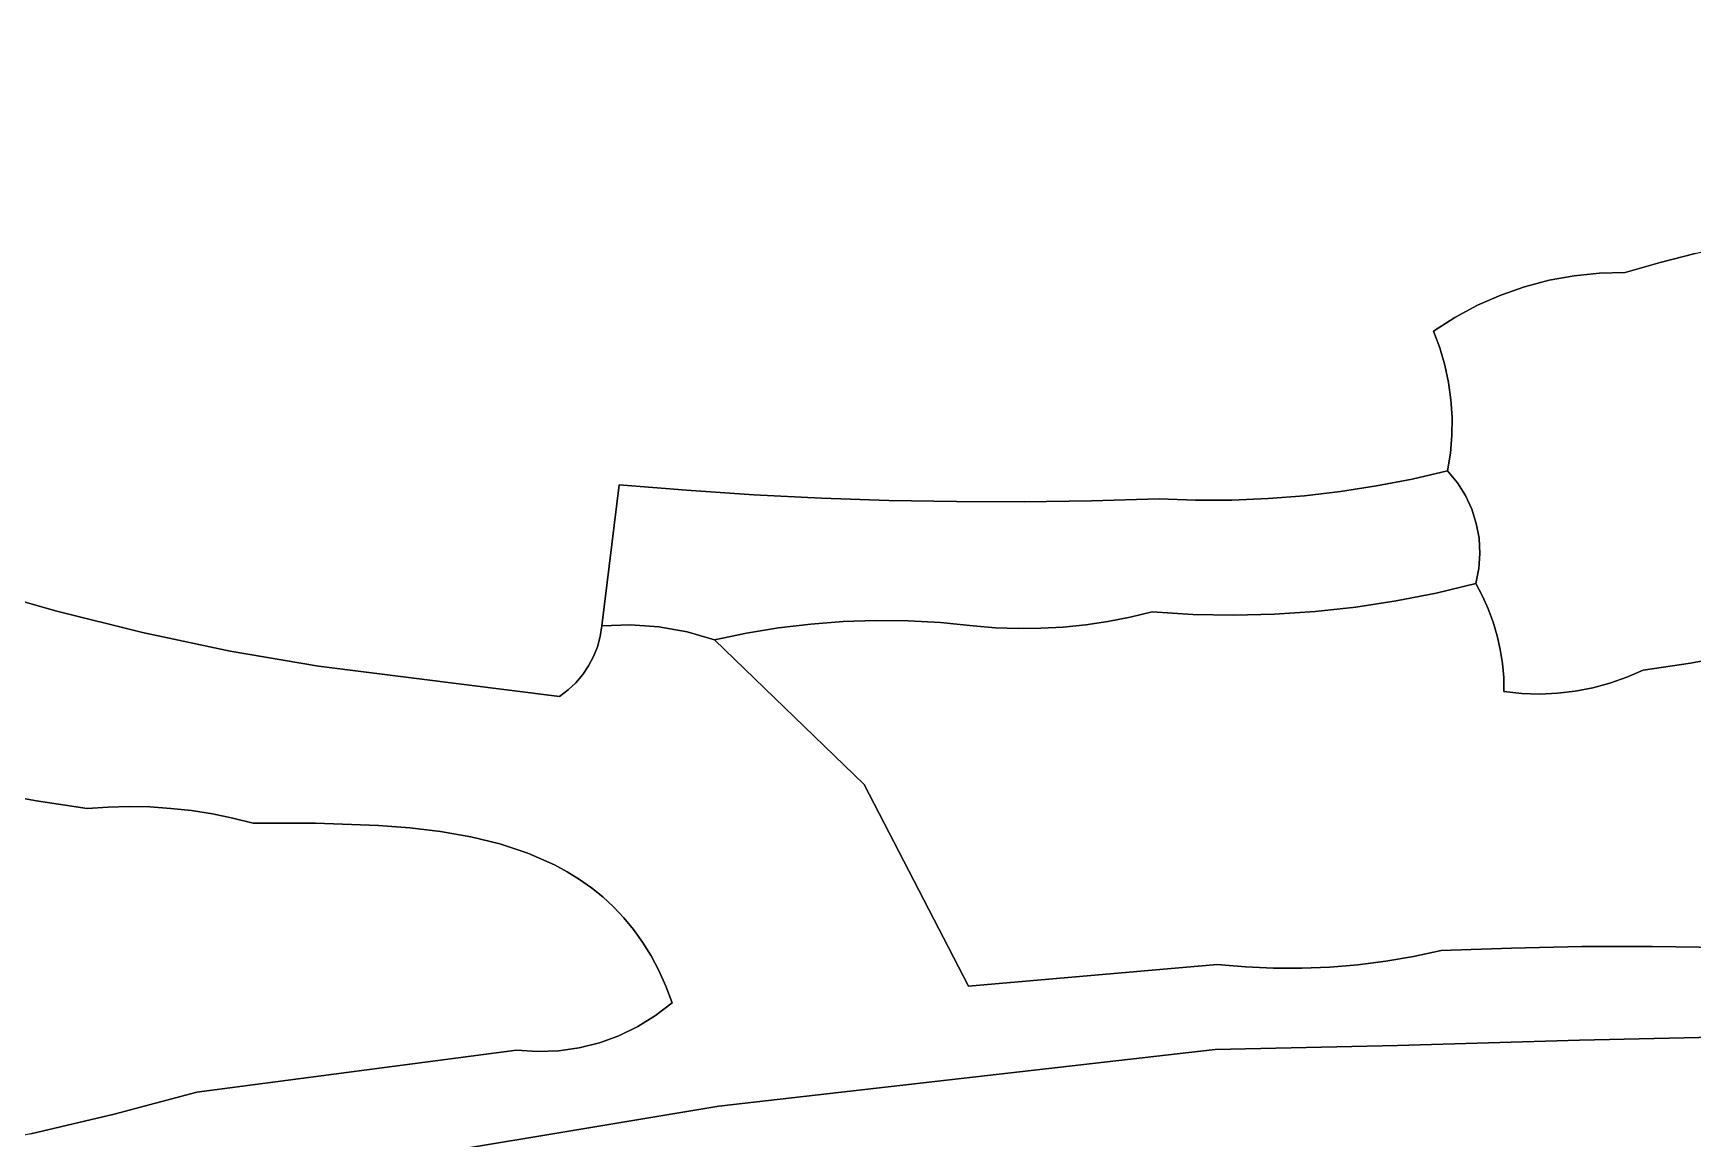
# Model space of a CAD drawing. Header units: inches. Extents: x 37.5 to 70.3, y 17.4 to 61.6.
# Drawn here: x 52.208 to 56.033, y 33.788 to 36.337 of the extents above; entities that cross this region are included whole.
import ezdxf

# ---------------------------------------------------------------- set-up
doc = ezdxf.new("R2010")
doc.units = ezdxf.units.IN
doc.layers.add('SURFACES_FOR_SKETCHUP', color=7, linetype='Continuous')

msp = doc.modelspace()

# ---------------------------------------------------------------- linework, layer by layer
at = {"layer": 'SURFACES_FOR_SKETCHUP'}
for points, invisible_edges in [([(51.0241, 36.2412), (53.3885, 37.4761), (50.9742, 36.3449)], 3), ([(51.0705, 36.1358), (53.3885, 37.4761), (51.0241, 36.2412)], 3), ([(51.0705, 36.1358), (51.1133, 36.029), (53.3885, 37.4761)], 10), ([(51.1133, 36.029), (51.1525, 35.9206), (53.3885, 37.4761)], 10), ([(53.7459, 36.9621), (53.3885, 37.4761), (51.1525, 35.9206)], 11), ([(55.5902, 36.8551), (56.1205, 35.8482), (56.1282, 37.038)], 11), ([(52.0614, 35.062), (53.7459, 36.9621), (51.1525, 35.9206)], 11), ([(52.2595, 35.005), (53.7459, 36.9621), (52.0614, 35.062)], 3), ([(53.5585, 35.2955), (53.7459, 36.9621), (52.2595, 35.005)], 11), ([(53.7702, 36.9448), (53.7459, 36.9621), (53.5585, 35.2955)], 10), ([(53.7954, 36.9295), (53.7702, 36.9448), (53.5585, 35.2955)], 10), ([(53.8214, 36.9161), (53.7954, 36.9295), (53.5585, 35.2955)], 10), ([(53.8481, 36.9045), (53.8214, 36.9161), (53.5585, 35.2955)], 10), ([(53.8754, 36.8949), (53.8481, 36.9045), (53.5585, 35.2955)], 10), ([(53.8754, 36.8949), (53.5585, 35.2955), (53.9033, 36.8872)], 3), ([(53.7137, 35.283), (53.9033, 36.8872), (53.5585, 35.2955)], 3), ([(53.9033, 36.8872), (53.7137, 35.283), (53.9315, 36.8815)], 3), ([(53.9315, 36.8815), (53.7137, 35.283), (53.96, 36.8777)], 3), ([(53.8691, 35.2729), (53.96, 36.8777), (53.7137, 35.283)], 3), ([(53.96, 36.8777), (53.8691, 35.2729), (53.9888, 36.8759)], 3), ([(54.0247, 35.2652), (53.9888, 36.8759), (53.8691, 35.2729)], 3), ([(53.9888, 36.8759), (54.0247, 35.2652), (54.0176, 36.876)], 3), ([(54.0176, 36.876), (54.0247, 35.2652), (54.0464, 36.8781)], 3), ([(54.1803, 35.2599), (54.0464, 36.8781), (54.0247, 35.2652)], 3), ([(54.0464, 36.8781), (54.1803, 35.2599), (54.0751, 36.8822)], 3), ([(54.0751, 36.8822), (54.1803, 35.2599), (54.1035, 36.8883)], 3), ([(54.336, 35.2571), (54.1035, 36.8883), (54.1803, 35.2599)], 3), ([(54.1035, 36.8883), (54.336, 35.2571), (54.7856, 36.7662)], 11), ([(55.5343, 36.8626), (54.9564, 36.7942), (55.5367, 35.7095)], 11), ([(55.5903, 35.733), (55.5343, 36.8626), (55.5367, 35.7095)], 3), ([(55.5343, 36.8626), (55.5903, 35.733), (55.5615, 36.8562)], 3), ([(55.5615, 36.8562), (55.7019, 35.7672), (55.5902, 36.8551)], 3), ([(55.7019, 35.7672), (55.5615, 36.8562), (55.6454, 35.7523)], 3), ([(55.6454, 35.7523), (55.5615, 36.8562), (55.5903, 35.733)], 3), ([(56.0388, 35.8291), (55.5902, 36.8551), (55.9576, 35.808)], 3), ([(55.9576, 35.808), (55.5902, 36.8551), (55.8179, 35.7835)], 11), ([(55.8179, 35.7835), (55.5902, 36.8551), (55.7595, 35.7776)], 3), ([(55.7595, 35.7776), (55.5902, 36.8551), (55.7019, 35.7672)], 3), ([(56.1205, 35.8482), (55.5902, 36.8551), (56.0388, 35.8291)], 3), ([(54.4917, 35.2566), (54.7856, 36.7662), (54.336, 35.2571)], 3), ([(54.4917, 35.2566), (54.6474, 35.2586), (54.7856, 36.7662)], 10), ([(54.6474, 35.2586), (54.8031, 35.263), (54.7856, 36.7662)], 10), ([(55.4355, 35.6498), (54.7856, 36.7662), (54.8031, 35.263)], 11), ([(54.7856, 36.7662), (55.4355, 35.6498), (54.8413, 36.7637)], 3), ([(54.8413, 36.7637), (55.4355, 35.6498), (54.8877, 36.767)], 3), ([(54.8877, 36.767), (55.4355, 35.6498), (54.9077, 36.7711)], 3), ([(54.9077, 36.7711), (55.4355, 35.6498), (54.9257, 36.7769)], 3), ([(54.9257, 36.7769), (55.485, 35.6817), (54.9419, 36.7846)], 3), ([(55.485, 35.6817), (54.9257, 36.7769), (55.4355, 35.6498)], 3), ([(54.9419, 36.7846), (55.5367, 35.7095), (54.9564, 36.7942)], 3), ([(55.5367, 35.7095), (54.9419, 36.7846), (55.485, 35.6817)], 3), ([(55.8179, 35.7835), (55.8769, 35.7848), (55.9576, 35.808)], 8), ([(55.8769, 35.7848), (56.1351, 34.9045), (55.9576, 35.808)], 3), ([(55.9576, 35.808), (56.2419, 34.928), (56.0388, 35.8291)], 3), ([(56.1351, 34.9045), (56.2419, 34.928), (55.9576, 35.808)], 10), ([(55.4783, 35.4505), (55.7019, 35.7672), (55.4757, 35.4913)], 3), ([(55.6454, 35.7523), (55.4757, 35.4913), (55.7019, 35.7672)], 3), ([(55.4783, 35.4505), (55.4779, 35.4096), (55.8179, 35.7835)], 10), ([(55.509, 35.271), (55.8179, 35.7835), (55.4779, 35.4096)], 11), ([(55.8179, 35.7835), (55.7595, 35.7776), (55.4783, 35.4505)], 10), ([(55.7019, 35.7672), (55.4783, 35.4505), (55.7595, 35.7776)], 3), ([(55.509, 35.271), (55.5236, 35.2394), (55.8179, 35.7835)], 10), ([(55.8769, 35.7848), (55.8179, 35.7835), (55.5236, 35.2394)], 10), ([(55.5236, 35.2394), (55.5341, 35.2064), (55.8769, 35.7848)], 10), ([(55.5341, 35.2064), (56.0275, 34.8847), (55.8769, 35.7848)], 11), ([(56.0275, 34.8847), (56.1351, 34.9045), (55.8769, 35.7848)], 10), ([(55.5903, 35.733), (55.5367, 35.7095), (55.4701, 35.5318)], 10), ([(55.4701, 35.5318), (55.4757, 35.4913), (55.5903, 35.733)], 10), ([(55.6454, 35.7523), (55.5903, 35.733), (55.4757, 35.4913)], 10), ([(55.485, 35.6817), (55.4615, 35.5718), (55.5367, 35.7095)], 3), ([(55.4615, 35.5718), (55.4701, 35.5318), (55.5367, 35.7095)], 10), ([(55.485, 35.6817), (55.4355, 35.6498), (55.45, 35.6112)], 8), ([(55.485, 35.6817), (55.45, 35.6112), (55.4615, 35.5718)], 9), ([(54.8031, 35.263), (54.887, 35.2602), (55.4355, 35.6498)], 10), ([(54.887, 35.2602), (54.9708, 35.2606), (55.4355, 35.6498)], 10), ([(55.0545, 35.264), (55.4355, 35.6498), (54.9708, 35.2606)], 3), ([(55.138, 35.2706), (55.4355, 35.6498), (55.0545, 35.264)], 3), ([(55.138, 35.2706), (55.2211, 35.2803), (55.4355, 35.6498)], 10), ([(55.45, 35.6112), (55.4355, 35.6498), (55.2211, 35.2803)], 10), ([(55.4615, 35.5718), (55.45, 35.6112), (55.2211, 35.2803)], 10), ([(55.2211, 35.2803), (55.3039, 35.2931), (55.4615, 35.5718)], 10), ([(55.4701, 35.5318), (55.4615, 35.5718), (55.3039, 35.2931)], 10), ([(55.4757, 35.4913), (55.4701, 35.5318), (55.3039, 35.2931)], 10), ([(55.4783, 35.4505), (55.4757, 35.4913), (55.3039, 35.2931)], 10), ([(55.3862, 35.309), (55.4783, 35.4505), (55.3039, 35.2931)], 3), ([(55.4783, 35.4505), (55.3862, 35.309), (55.4779, 35.4096)], 3), ([(55.4745, 35.3687), (55.4779, 35.4096), (55.3862, 35.309)], 10), ([(55.4745, 35.3687), (55.509, 35.271), (55.4779, 35.4096)], 3), ([(55.468, 35.328), (55.4745, 35.3687), (55.3862, 35.309)], 2), ([(55.4745, 35.3687), (55.468, 35.328), (55.4904, 35.3006)], 8), ([(55.4745, 35.3687), (55.4904, 35.3006), (55.509, 35.271)], 9), ([(55.3039, 35.2931), (55.4414, 35.046), (55.3862, 35.309)], 3), ([(55.4904, 35.3006), (55.468, 35.328), (55.3862, 35.309)], 8), ([(55.4904, 35.3006), (55.3862, 35.309), (55.509, 35.271)], 3), ([(55.4414, 35.046), (55.5341, 35.2064), (55.3862, 35.309)], 11), ([(55.509, 35.271), (55.3862, 35.309), (55.5236, 35.2394)], 3), ([(55.5236, 35.2394), (55.3862, 35.309), (55.5341, 35.2064)], 3), ([(52.2595, 35.005), (52.4597, 34.9551), (53.5585, 35.2955)], 10), ([(52.4597, 34.9551), (52.6617, 34.9126), (53.5585, 35.2955)], 10), ([(52.6617, 34.9126), (52.8652, 34.8773), (53.5585, 35.2955)], 10), ([(53.5185, 34.9706), (53.5585, 35.2955), (52.8652, 34.8773)], 10), ([(53.5585, 35.2955), (53.5185, 34.9706), (53.5845, 34.9731)], 8), ([(53.5585, 35.2955), (53.5845, 34.9731), (53.7137, 35.283)], 3), ([(53.6502, 34.9685), (53.7137, 35.283), (53.5845, 34.9731)], 3), ([(53.715, 34.9568), (53.7137, 35.283), (53.6502, 34.9685)], 3), ([(53.8691, 35.2729), (53.7137, 35.283), (53.715, 34.9568)], 10), ([(53.715, 34.9568), (53.8519, 34.9536), (53.8691, 35.2729)], 11), ([(53.9258, 34.9659), (53.8691, 35.2729), (53.8519, 34.9536)], 3), ([(53.8691, 35.2729), (53.9258, 34.9659), (54.0247, 35.2652)], 3), ([(55.0545, 35.264), (55.0691, 34.9972), (55.138, 35.2706)], 3), ([(55.1628, 35.0035), (55.138, 35.2706), (55.0691, 34.9972)], 3), ([(55.2211, 35.2803), (55.138, 35.2706), (55.2562, 35.0137)], 10), ([(55.1628, 35.0035), (55.2562, 35.0137), (55.138, 35.2706)], 10), ([(55.2211, 35.2803), (55.3491, 35.0279), (55.3039, 35.2931)], 3), ([(55.2562, 35.0137), (55.3491, 35.0279), (55.2211, 35.2803)], 10), ([(55.4414, 35.046), (55.3039, 35.2931), (55.3491, 35.0279)], 3), ([(54.0002, 34.9748), (54.0247, 35.2652), (53.9258, 34.9659)], 3), ([(54.0748, 34.9806), (54.0247, 35.2652), (54.0002, 34.9748)], 3), ([(54.0247, 35.2652), (54.0748, 34.9806), (54.1803, 35.2599)], 3), ([(54.1496, 34.983), (54.1803, 35.2599), (54.0748, 34.9806)], 3), ([(54.2245, 34.9822), (54.1803, 35.2599), (54.1496, 34.983)], 3), ([(54.1803, 35.2599), (54.2245, 34.9822), (54.336, 35.2571)], 3), ([(54.2245, 34.9822), (54.2994, 34.978), (54.336, 35.2571)], 10), ([(54.2994, 34.978), (54.3741, 34.9706), (54.336, 35.2571)], 10), ([(54.3741, 34.9706), (54.4261, 34.9663), (54.336, 35.2571)], 10), ([(54.4917, 35.2566), (54.336, 35.2571), (54.4261, 34.9663)], 10), ([(54.4261, 34.9663), (54.4781, 34.9644), (54.4917, 35.2566)], 10), ([(54.5301, 34.9649), (54.4917, 35.2566), (54.4781, 34.9644)], 3), ([(54.6474, 35.2586), (54.4917, 35.2566), (54.582, 34.9677)], 10), ([(54.582, 34.9677), (54.4917, 35.2566), (54.5301, 34.9649)], 3), ([(54.582, 34.9677), (54.6338, 34.9729), (54.6474, 35.2586)], 10), ([(54.6338, 34.9729), (54.6852, 34.9804), (54.6474, 35.2586)], 10), ([(54.6474, 35.2586), (54.7871, 35.0026), (54.8031, 35.263)], 3), ([(54.7364, 34.9903), (54.6474, 35.2586), (54.6852, 34.9804)], 3), ([(54.7871, 35.0026), (54.6474, 35.2586), (54.7364, 34.9903)], 3), ([(54.887, 35.2602), (54.8031, 35.263), (54.7871, 35.0026)], 10), ([(54.7871, 35.0026), (54.8811, 34.9968), (54.887, 35.2602)], 10), ([(54.8811, 34.9968), (54.9751, 34.995), (54.9708, 35.2606)], 10), ([(54.9708, 35.2606), (54.887, 35.2602), (54.8811, 34.9968)], 10), ([(54.9708, 35.2606), (54.9751, 34.995), (55.0545, 35.264)], 3), ([(55.0691, 34.9972), (55.0545, 35.264), (54.9751, 34.995)], 3), ([(55.5404, 35.1724), (55.5341, 35.2064), (55.4414, 35.046)], 10), ([(55.5341, 35.2064), (55.5404, 35.1724), (56.0275, 34.8847)], 10), ([(55.5404, 35.1724), (55.4414, 35.046), (55.5423, 35.1377)], 3), ([(55.9191, 34.8687), (56.0275, 34.8847), (55.5404, 35.1724)], 10), ([(55.5404, 35.1724), (55.5423, 35.1377), (55.9191, 34.8687)], 10), ([(55.5399, 35.1028), (55.5423, 35.1377), (55.4414, 35.046)], 10), ([(55.5399, 35.1028), (55.5618, 35.0095), (55.5423, 35.1377)], 3), ([(55.5423, 35.1377), (55.5618, 35.0095), (55.9191, 34.8687)], 11), ([(55.4414, 35.046), (55.5329, 35.0681), (55.5399, 35.1028)], 8), ([(55.5399, 35.1028), (55.5329, 35.0681), (55.5484, 35.0392)], 8), ([(55.5399, 35.1028), (55.5484, 35.0392), (55.5618, 35.0095)], 9), ([(52.0614, 35.062), (52.0994, 34.5876), (52.2595, 35.005)], 3), ([(55.3491, 35.0279), (55.5895, 34.9163), (55.4414, 35.046)], 3), ([(55.5484, 35.0392), (55.5329, 35.0681), (55.4414, 35.046)], 8), ([(55.5731, 34.9791), (55.4414, 35.046), (55.5823, 34.9479)], 3), ([(55.5484, 35.0392), (55.4414, 35.046), (55.5618, 35.0095)], 3), ([(55.5618, 35.0095), (55.4414, 35.046), (55.5731, 34.9791)], 3), ([(55.5823, 34.9479), (55.4414, 35.046), (55.5895, 34.9163)], 3), ([(52.2155, 34.567), (52.2595, 35.005), (52.0994, 34.5876)], 3), ([(52.2155, 34.567), (52.3323, 34.5498), (52.2595, 35.005)], 10), ([(52.4597, 34.9551), (52.2595, 35.005), (52.3323, 34.5498)], 10), ([(54.8811, 34.9968), (54.7871, 35.0026), (54.7364, 34.9903)], 8), ([(55.0691, 34.9972), (55.1317, 34.1814), (55.1628, 35.0035)], 3), ([(55.1965, 34.1841), (55.1628, 35.0035), (55.1317, 34.1814)], 3), ([(55.1628, 35.0035), (55.5979, 34.819), (55.2562, 35.0137)], 3), ([(55.2611, 34.1895), (55.1628, 35.0035), (55.1965, 34.1841)], 3), ([(55.3255, 34.1976), (55.1628, 35.0035), (55.2611, 34.1895)], 3), ([(55.1628, 35.0035), (55.3255, 34.1976), (55.5979, 34.819)], 11), ([(55.2562, 35.0137), (55.5979, 34.819), (55.3491, 35.0279)], 3), ([(55.5945, 34.8841), (55.3491, 35.0279), (55.5973, 34.8517)], 3), ([(55.5973, 34.8517), (55.3491, 35.0279), (55.5979, 34.819)], 3), ([(55.5895, 34.9163), (55.3491, 35.0279), (55.5945, 34.8841)], 3), ([(55.9191, 34.8687), (55.5618, 35.0095), (55.8811, 34.8522)], 3), ([(55.5731, 34.9791), (55.8811, 34.8522), (55.5618, 35.0095)], 3), ([(52.8652, 34.8773), (53.4207, 34.8081), (53.5185, 34.9706)], 10), ([(53.5185, 34.9706), (53.4207, 34.8081), (53.488, 34.8783)], 11), ([(53.488, 34.8783), (53.4994, 34.8998), (53.5185, 34.9706)], 10), ([(53.488, 34.8783), (53.6502, 34.9685), (53.4994, 34.8998)], 3), ([(53.6502, 34.9685), (53.488, 34.8783), (53.715, 34.9568)], 3), ([(53.5845, 34.9731), (53.5083, 34.9224), (53.4994, 34.8998)], 9), ([(53.5845, 34.9731), (53.4994, 34.8998), (53.6502, 34.9685)], 3), ([(53.5185, 34.9706), (53.4994, 34.8998), (53.5147, 34.9461)], 3), ([(53.5845, 34.9731), (53.5147, 34.9461), (53.5083, 34.9224)], 9), ([(53.5845, 34.9731), (53.5185, 34.9706), (53.5147, 34.9461)], 8), ([(53.8519, 34.9536), (54.1234, 34.6047), (53.9258, 34.9659)], 3), ([(54.0002, 34.9748), (53.9258, 34.9659), (54.1234, 34.6047)], 10), ([(54.0748, 34.9806), (54.0002, 34.9748), (54.1234, 34.6047)], 10), ([(54.1496, 34.983), (54.0748, 34.9806), (54.1234, 34.6047)], 10), ([(54.1496, 34.983), (54.1234, 34.6047), (54.2245, 34.9822)], 3), ([(54.2245, 34.9822), (54.1234, 34.6047), (54.2994, 34.978)], 3), ([(54.2994, 34.978), (54.1234, 34.6047), (54.3741, 34.9706)], 3), ([(54.3741, 34.9706), (54.1234, 34.6047), (54.4261, 34.9663)], 3), ([(54.4261, 34.9663), (54.1234, 34.6047), (54.4781, 34.9644)], 3), ([(54.3633, 34.1401), (54.5301, 34.9649), (54.1234, 34.6047)], 3), ([(54.4781, 34.9644), (54.1234, 34.6047), (54.5301, 34.9649)], 3), ([(54.5301, 34.9649), (54.3633, 34.1401), (54.582, 34.9677)], 3), ([(54.9372, 34.1899), (54.582, 34.9677), (54.3633, 34.1401)], 3), ([(54.582, 34.9677), (54.9372, 34.1899), (54.6338, 34.9729)], 3), ([(54.6338, 34.9729), (54.9372, 34.1899), (54.6852, 34.9804)], 3), ([(54.6852, 34.9804), (54.9372, 34.1899), (54.7364, 34.9903)], 3), ([(54.7364, 34.9903), (54.9372, 34.1899), (54.8811, 34.9968)], 11), ([(54.8811, 34.9968), (54.9372, 34.1899), (54.9751, 34.995)], 3), ([(55.002, 34.1843), (54.9751, 34.995), (54.9372, 34.1899)], 3), ([(54.9751, 34.995), (55.002, 34.1843), (55.0691, 34.9972)], 3), ([(55.0668, 34.1815), (55.0691, 34.9972), (55.002, 34.1843)], 3), ([(55.1317, 34.1814), (55.0691, 34.9972), (55.0668, 34.1815)], 3), ([(55.5823, 34.9479), (55.8025, 34.8278), (55.5731, 34.9791)], 3), ([(55.8422, 34.8385), (55.5731, 34.9791), (55.8025, 34.8278)], 3), ([(55.8811, 34.8522), (55.5731, 34.9791), (55.8422, 34.8385)], 3), ([(52.3805, 34.553), (52.4597, 34.9551), (52.3323, 34.5498)], 3), ([(52.4288, 34.5541), (52.4597, 34.9551), (52.3805, 34.553)], 3), ([(52.4771, 34.5531), (52.4597, 34.9551), (52.4288, 34.5541)], 3), ([(52.5252, 34.5499), (52.4597, 34.9551), (52.4771, 34.5531)], 3), ([(52.4597, 34.9551), (52.5252, 34.5499), (52.6617, 34.9126)], 3), ([(53.4744, 34.8582), (53.4585, 34.8396), (53.7784, 34.9381)], 10), ([(53.7784, 34.9381), (53.4585, 34.8396), (53.4945, 34.3668)], 11), ([(53.715, 34.9568), (53.4744, 34.8582), (53.7784, 34.9381)], 3), ([(53.4744, 34.8582), (53.715, 34.9568), (53.488, 34.8783)], 3), ([(53.4945, 34.3668), (53.5206, 34.3458), (53.7784, 34.9381)], 10), ([(53.5083, 34.9224), (53.5147, 34.9461), (53.4994, 34.8998)], 2), ([(53.5206, 34.3458), (53.5455, 34.3228), (53.7784, 34.9381)], 10), ([(54.1234, 34.6047), (53.7784, 34.9381), (53.5455, 34.3228)], 10), ([(53.715, 34.9568), (53.7784, 34.9381), (53.8519, 34.9536)], 8), ([(53.8519, 34.9536), (53.7784, 34.9381), (54.1234, 34.6047)], 8), ([(55.5895, 34.9163), (55.7622, 34.82), (55.5823, 34.9479)], 3), ([(55.8025, 34.8278), (55.5823, 34.9479), (55.7622, 34.82)], 3), ([(52.5731, 34.5446), (52.6617, 34.9126), (52.5252, 34.5499)], 3), ([(52.6208, 34.5372), (52.6617, 34.9126), (52.5731, 34.5446)], 3), ([(52.6208, 34.5372), (52.6682, 34.5276), (52.6617, 34.9126)], 10), ([(52.8652, 34.8773), (52.6617, 34.9126), (52.6682, 34.5276)], 10), ([(55.5945, 34.8841), (55.6803, 34.8134), (55.5895, 34.9163)], 3), ([(55.7214, 34.8152), (55.5895, 34.9163), (55.6803, 34.8134)], 3), ([(55.7622, 34.82), (55.5895, 34.9163), (55.7214, 34.8152)], 3), ([(56.0275, 34.8847), (56.102, 34.2292), (56.1351, 34.9045)], 3), ([(52.6682, 34.5276), (52.7151, 34.516), (52.8652, 34.8773)], 10), ([(52.8585, 34.5154), (52.8652, 34.8773), (52.7151, 34.516)], 3), ([(53.0039, 34.5107), (52.8652, 34.8773), (52.8585, 34.5154)], 3), ([(52.8652, 34.8773), (53.076, 34.5051), (53.4207, 34.8081)], 3), ([(53.076, 34.5051), (52.8652, 34.8773), (53.0039, 34.5107)], 3), ([(53.4744, 34.8582), (53.488, 34.8783), (53.4207, 34.8081)], 10), ([(53.4207, 34.8081), (53.4406, 34.8229), (53.4744, 34.8582)], 10), ([(53.4585, 34.8396), (53.4744, 34.8582), (53.4406, 34.8229)], 2), ([(55.6391, 34.8147), (55.6803, 34.8134), (55.5945, 34.8841)], 10), ([(55.5973, 34.8517), (55.6391, 34.8147), (55.5945, 34.8841)], 3), ([(55.5979, 34.819), (55.6391, 34.8147), (55.5973, 34.8517)], 2), ([(55.8422, 34.8385), (55.9398, 34.2317), (55.8811, 34.8522)], 3), ([(56.0275, 34.8847), (55.9191, 34.8687), (55.8811, 34.8522)], 8), ([(55.8811, 34.8522), (55.9398, 34.2317), (56.0275, 34.8847)], 11), ([(56.102, 34.2292), (56.0275, 34.8847), (55.9398, 34.2317)], 3), ([(53.4207, 34.8081), (53.4389, 34.4036), (53.4406, 34.8229)], 3), ([(53.4672, 34.3861), (53.4406, 34.8229), (53.4389, 34.4036)], 3), ([(53.4406, 34.8229), (53.4672, 34.3861), (53.4585, 34.8396)], 3), ([(53.4672, 34.3861), (53.4945, 34.3668), (53.4585, 34.8396)], 10), ([(55.3895, 34.2084), (55.5979, 34.819), (55.3255, 34.1976)], 3), ([(55.4531, 34.2219), (55.5979, 34.819), (55.3895, 34.2084)], 3), ([(55.6153, 34.228), (55.5979, 34.819), (55.4531, 34.2219)], 3), ([(55.5979, 34.819), (55.6153, 34.228), (55.6391, 34.8147)], 3), ([(55.6391, 34.8147), (55.6153, 34.228), (55.6803, 34.8134)], 3), ([(55.7775, 34.2313), (55.6803, 34.8134), (55.6153, 34.228)], 3), ([(55.6803, 34.8134), (55.7775, 34.2313), (55.7214, 34.8152)], 3), ([(55.7214, 34.8152), (55.7775, 34.2313), (55.7622, 34.82)], 3), ([(55.7622, 34.82), (55.7775, 34.2313), (55.8025, 34.8278)], 3), ([(55.9398, 34.2317), (55.8025, 34.8278), (55.7775, 34.2313)], 3), ([(55.8025, 34.8278), (55.9398, 34.2317), (55.8422, 34.8385)], 3), ([(53.147, 34.4966), (53.4207, 34.8081), (53.076, 34.5051)], 3), ([(53.2164, 34.4845), (53.4207, 34.8081), (53.147, 34.4966)], 3), ([(53.2837, 34.468), (53.4207, 34.8081), (53.2164, 34.4845)], 3), ([(53.3482, 34.4465), (53.4207, 34.8081), (53.2837, 34.468)], 3), ([(53.4096, 34.4195), (53.4207, 34.8081), (53.3482, 34.4465)], 3), ([(53.4389, 34.4036), (53.4207, 34.8081), (53.4096, 34.4195)], 3), ([(52.0994, 34.5876), (52.2026, 33.8), (52.2155, 34.567)], 3), ([(53.5455, 34.3228), (53.5692, 34.2978), (54.1234, 34.6047)], 10), ([(53.5692, 34.2978), (53.5915, 34.2708), (54.1234, 34.6047)], 10), ([(53.5915, 34.2708), (53.6125, 34.2416), (54.1234, 34.6047)], 10), ([(53.6125, 34.2416), (53.6319, 34.2102), (54.1234, 34.6047)], 10), ([(53.6319, 34.2102), (53.6499, 34.1765), (54.1234, 34.6047)], 10), ([(53.6499, 34.1765), (53.6662, 34.1403), (54.1234, 34.6047)], 10), ([(54.3633, 34.1401), (54.1234, 34.6047), (53.6662, 34.1403)], 10), ([(52.3944, 33.845), (52.2155, 34.567), (52.2026, 33.8)], 3), ([(52.2155, 34.567), (52.3944, 33.845), (52.3323, 34.5498)], 3), ([(52.3323, 34.5498), (52.3944, 33.845), (52.3805, 34.553)], 3), ([(52.3805, 34.553), (52.5848, 33.8959), (52.4288, 34.5541)], 3), ([(52.5848, 33.8959), (52.3805, 34.553), (52.3944, 33.845)], 3), ([(52.4288, 34.5541), (52.5848, 33.8959), (52.4771, 34.5531)], 3), ([(52.4771, 34.5531), (52.5848, 33.8959), (52.5252, 34.5499)], 3), ([(52.5252, 34.5499), (52.5848, 33.8959), (52.5731, 34.5446)], 3), ([(52.5731, 34.5446), (52.5848, 33.8959), (52.6208, 34.5372)], 3), ([(52.6208, 34.5372), (52.5848, 33.8959), (52.6682, 34.5276)], 3), ([(52.6682, 34.5276), (52.5848, 33.8959), (52.7151, 34.516)], 3), ([(52.7151, 34.516), (52.5848, 33.8959), (52.8585, 34.5154)], 3), ([(52.8585, 34.5154), (52.5848, 33.8959), (53.0039, 34.5107)], 3), ([(53.3218, 33.9922), (53.0039, 34.5107), (52.5848, 33.8959)], 3), ([(53.0039, 34.5107), (53.3218, 33.9922), (53.076, 34.5051)], 3), ([(53.076, 34.5051), (53.3218, 33.9922), (53.147, 34.4966)], 3), ([(53.147, 34.4966), (53.3218, 33.9922), (53.2164, 34.4845)], 3), ([(53.2164, 34.4845), (53.3218, 33.9922), (53.2837, 34.468)], 3), ([(53.2837, 34.468), (53.3218, 33.9922), (53.3482, 34.4465)], 3), ([(53.3482, 34.4465), (53.3218, 33.9922), (53.4096, 34.4195)], 3), ([(53.4096, 34.4195), (53.3218, 33.9922), (53.4389, 34.4036)], 3), ([(53.4389, 34.4036), (53.3218, 33.9922), (53.4672, 34.3861)], 3), ([(53.4672, 34.3861), (53.3218, 33.9922), (53.4945, 34.3668)], 3), ([(53.3704, 33.9891), (53.4945, 34.3668), (53.3218, 33.9922)], 3), ([(53.4945, 34.3668), (53.3704, 33.9891), (53.5206, 34.3458)], 3), ([(53.4187, 33.9911), (53.5206, 34.3458), (53.3704, 33.9891)], 3), ([(53.5206, 34.3458), (53.4187, 33.9911), (53.5455, 34.3228)], 3), ([(53.4662, 33.9979), (53.5455, 34.3228), (53.4187, 33.9911)], 3), ([(53.5455, 34.3228), (53.4662, 33.9979), (53.5692, 34.2978)], 3), ([(53.5692, 34.2978), (53.4662, 33.9979), (53.5915, 34.2708)], 3), ([(53.5128, 34.0095), (53.5915, 34.2708), (53.4662, 33.9979)], 3), ([(53.6125, 34.2416), (53.5915, 34.2708), (53.5128, 34.0095)], 10), ([(53.5128, 34.0095), (53.5579, 34.0258), (53.6125, 34.2416)], 10), ([(53.6319, 34.2102), (53.6125, 34.2416), (53.5579, 34.0258)], 10), ([(53.5579, 34.0258), (53.6012, 34.0467), (53.6319, 34.2102)], 10), ([(53.6499, 34.1765), (53.6319, 34.2102), (53.6012, 34.0467)], 10), ([(55.3255, 34.1976), (55.3528, 34.0036), (55.3895, 34.2084)], 3), ([(55.7723, 34.0157), (55.6153, 34.228), (55.3528, 34.0036)], 3), ([(55.4531, 34.2219), (55.3528, 34.0036), (55.6153, 34.228)], 3), ([(55.3895, 34.2084), (55.3528, 34.0036), (55.4531, 34.2219)], 3), ([(55.7775, 34.2313), (55.6153, 34.228), (55.7723, 34.0157)], 10), ([(55.9398, 34.2317), (55.7775, 34.2313), (55.7723, 34.0157)], 10), ([(56.1927, 34.0254), (55.9398, 34.2317), (55.7723, 34.0157)], 3), ([(56.102, 34.2292), (55.9398, 34.2317), (56.1927, 34.0254)], 10), ([(53.6423, 34.0721), (53.6499, 34.1765), (53.6012, 34.0467)], 3), ([(53.6662, 34.1403), (53.6499, 34.1765), (53.6423, 34.0721)], 10), ([(54.3633, 34.1401), (54.9326, 33.9944), (54.9372, 34.1899)], 3), ([(55.002, 34.1843), (54.9372, 34.1899), (54.9326, 33.9944)], 10), ([(55.0668, 34.1815), (55.002, 34.1843), (54.9326, 33.9944)], 10), ([(55.1317, 34.1814), (55.0668, 34.1815), (54.9326, 33.9944)], 10), ([(55.3528, 34.0036), (55.1317, 34.1814), (54.9326, 33.9944)], 3), ([(55.1317, 34.1814), (55.3528, 34.0036), (55.1965, 34.1841)], 3), ([(55.1965, 34.1841), (55.3528, 34.0036), (55.2611, 34.1895)], 3), ([(55.2611, 34.1895), (55.3528, 34.0036), (55.3255, 34.1976)], 3), ([(53.6809, 34.1017), (53.6662, 34.1403), (53.6423, 34.0721)], 2), ([(53.6662, 34.1403), (53.6809, 34.1017), (54.3633, 34.1401)], 10), ([(54.3633, 34.1401), (53.6809, 34.1017), (53.7881, 33.8635)], 11), ([(53.7881, 33.8635), (54.9326, 33.9944), (54.3633, 34.1401)], 10), ([(53.6423, 34.0721), (53.7881, 33.8635), (53.6809, 34.1017)], 3), ([(53.5579, 34.0258), (53.7881, 33.8635), (53.6012, 34.0467)], 3), ([(53.6012, 34.0467), (53.7881, 33.8635), (53.6423, 34.0721)], 3), ([(53.5128, 34.0095), (53.4662, 33.9979), (53.7881, 33.8635)], 10), ([(53.5128, 34.0095), (53.7881, 33.8635), (53.5579, 34.0258)], 3), ([(55.7723, 34.0157), (55.3528, 34.0036), (55.5984, 33.2536)], 10), ([(55.5984, 33.2536), (55.9294, 33.2552), (55.7723, 34.0157)], 10), ([(56.1927, 34.0254), (55.7723, 34.0157), (55.9294, 33.2552)], 10), ([(55.9294, 33.2552), (56.2604, 33.2529), (56.1927, 34.0254)], 10), ([(52.5848, 33.8959), (52.6053, 33.6668), (53.3218, 33.9922)], 3), ([(53.3704, 33.9891), (53.3218, 33.9922), (52.6053, 33.6668)], 10), ([(52.6053, 33.6668), (53.7881, 33.8635), (53.3704, 33.9891)], 10), ([(53.4187, 33.9911), (53.3704, 33.9891), (53.7881, 33.8635)], 10), ([(53.4662, 33.9979), (53.4187, 33.9911), (53.7881, 33.8635)], 10), ([(54.9326, 33.9944), (53.7881, 33.8635), (54.4486, 33.1827)], 10), ([(54.4486, 33.1827), (54.4937, 33.1787), (54.9326, 33.9944)], 10), ([(54.4937, 33.1787), (54.5389, 33.1771), (54.9326, 33.9944)], 10), ([(54.584, 33.1777), (54.9326, 33.9944), (54.5389, 33.1771)], 3), ([(54.629, 33.1807), (54.9326, 33.9944), (54.584, 33.1777)], 3), ([(54.629, 33.1807), (54.6738, 33.1859), (54.9326, 33.9944)], 10), ([(54.6738, 33.1859), (54.7183, 33.1934), (54.9326, 33.9944)], 10), ([(54.7624, 33.2031), (54.9326, 33.9944), (54.7183, 33.1934)], 3), ([(54.8061, 33.2152), (54.9326, 33.9944), (54.7624, 33.2031)], 3), ([(54.8061, 33.2152), (54.864, 33.2104), (54.9326, 33.9944)], 10), ([(54.864, 33.2104), (54.9221, 33.2082), (54.9326, 33.9944)], 10), ([(54.9801, 33.2085), (54.9326, 33.9944), (54.9221, 33.2082)], 3), ([(55.3528, 34.0036), (54.9326, 33.9944), (55.2672, 33.2478)], 10), ([(55.0958, 33.2167), (55.1533, 33.2245), (54.9326, 33.9944)], 10), ([(55.0381, 33.2113), (55.0958, 33.2167), (54.9326, 33.9944)], 10), ([(55.1533, 33.2245), (55.2105, 33.2349), (54.9326, 33.9944)], 10), ([(54.9801, 33.2085), (55.0381, 33.2113), (54.9326, 33.9944)], 10), ([(55.2105, 33.2349), (55.2672, 33.2478), (54.9326, 33.9944)], 10), ([(55.2672, 33.2478), (55.5984, 33.2536), (55.3528, 34.0036)], 10), ([(52.3944, 33.845), (52.6053, 33.6668), (52.5848, 33.8959)], 3), ([(52.6053, 33.6668), (53.2948, 33.0075), (53.7881, 33.8635)], 3), ([(53.5158, 33.0498), (53.7881, 33.8635), (53.2948, 33.0075)], 3), ([(53.5158, 33.0498), (54.4486, 33.1827), (53.7881, 33.8635)], 10), ([(52.2026, 33.8), (52.2763, 33.5863), (52.3944, 33.845)], 3), ([(52.6053, 33.6668), (52.3944, 33.845), (52.2763, 33.5863)], 3), ([(52.2026, 33.8), (52.0094, 33.7611), (52.2763, 33.5863)], 10)]:
    msp.add_3dface(points, dxfattribs=dict(at, invisible_edges=invisible_edges))

doc.saveas('drawing.dxf')
